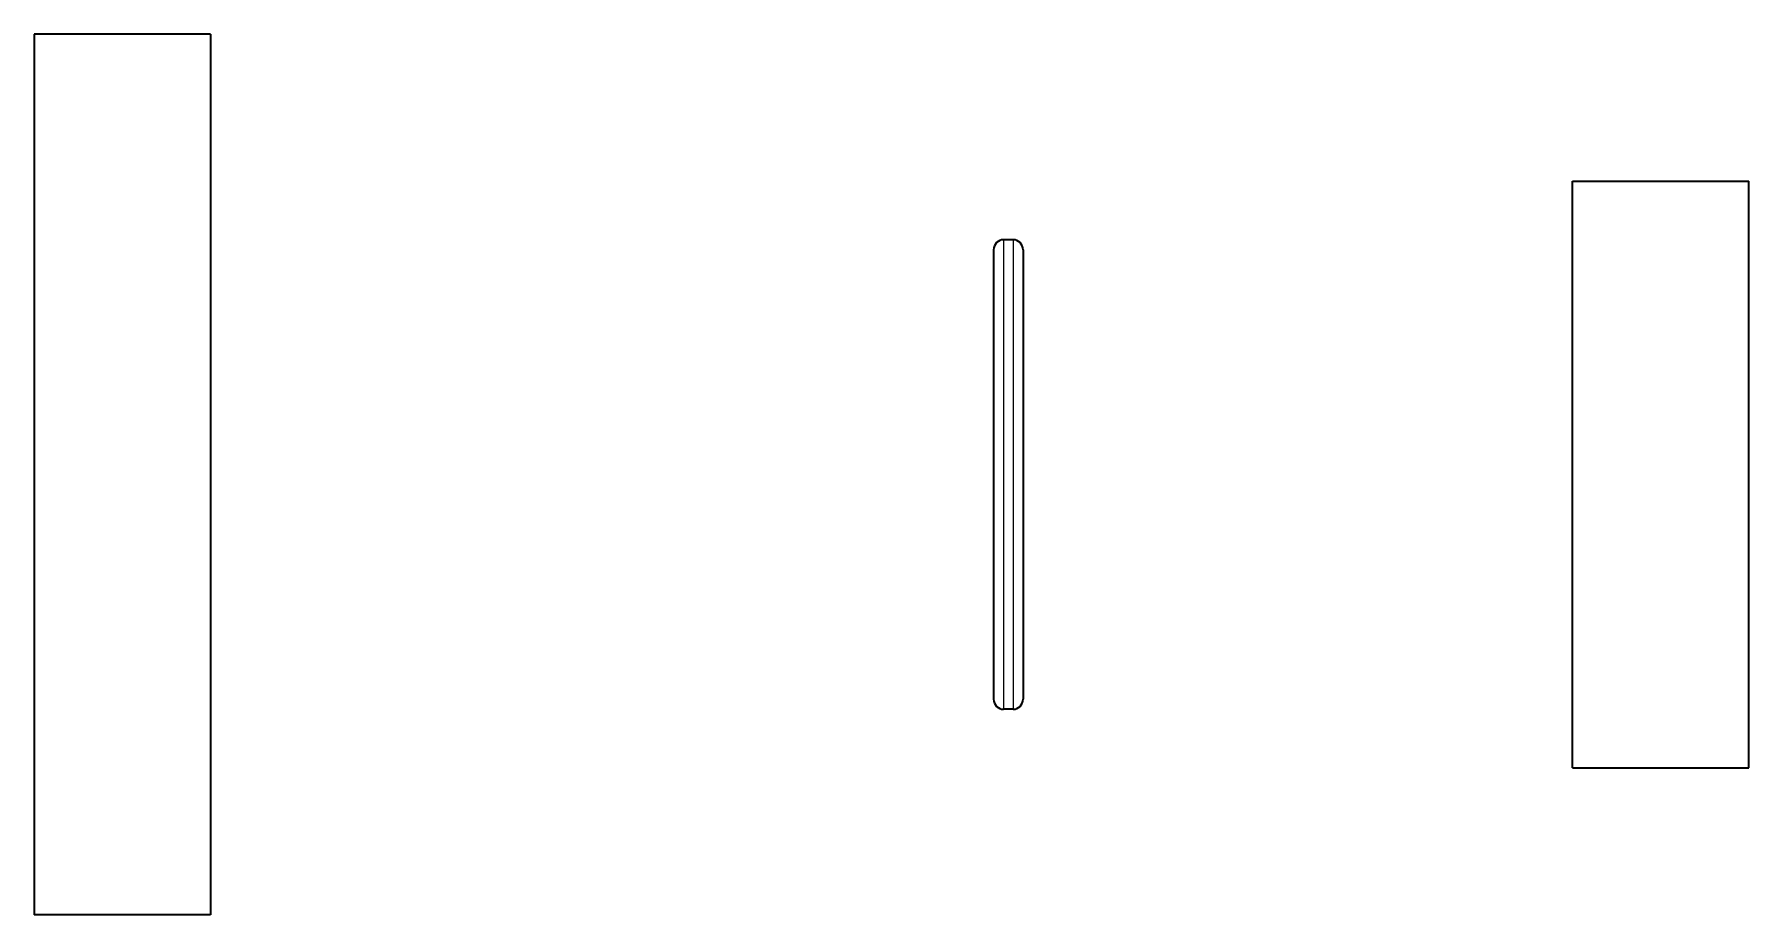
# Model space of a CAD drawing. Extents: x 276 to 976, y 40 to 757.
# Drawn here: x 308.26 to 337.46, y 378.94 to 393.94 of the extents above; entities that cross this region are included whole.
import ezdxf

# ---------------------------------------------------------------- set-up
doc = ezdxf.new("R2010")
doc.units = 0

msp = doc.modelspace()

# ---------------------------------------------------------------- linework, layer by layer
at = {"color": 7, "lineweight": 35, "ltscale": 0.1875}
for p, q in [((308.255, 393.937), (308.255, 386.437)), ((311.255, 393.937), (311.255, 386.437)), ((308.255, 386.437), (308.255, 378.937)), ((311.255, 386.437), (311.255, 378.937))]:
    msp.add_line(p, q, dxfattribs=at)
at = {"color": 7, "lineweight": 35, "ltscale": 0.075}
for p, q in [((311.255, 393.937), (308.255, 393.937)), ((334.459, 391.437), (337.459, 391.437)), ((334.459, 381.437), (337.459, 381.437)), ((311.255, 378.937), (308.255, 378.937))]:
    msp.add_line(p, q, dxfattribs=at)
at = {"color": 7, "lineweight": 35, "ltscale": 0.125}
for p, q in [((334.459, 386.437), (334.459, 391.437)), ((337.459, 386.437), (337.459, 391.437)), ((334.459, 381.437), (334.459, 386.437)), ((337.459, 381.437), (337.459, 386.437))]:
    msp.add_line(p, q, dxfattribs=at)
at = {"color": 7, "lineweight": 35, "ltscale": 0.09575}
for p, q in [((324.597, 390.267), (324.597, 386.437)), ((325.097, 390.267), (325.097, 386.437)), ((324.597, 386.437), (324.597, 382.607)), ((325.097, 386.437), (325.097, 382.607))]:
    msp.add_line(p, q, dxfattribs=at)
at = {"color": 7, "lineweight": 13, "ltscale": 0.1}
for p, q in [((324.767, 390.437), (324.767, 386.437)), ((324.927, 390.437), (324.927, 386.437)), ((324.767, 386.437), (324.767, 382.437)), ((324.927, 386.437), (324.927, 382.437))]:
    msp.add_line(p, q, dxfattribs=at)
at = {"color": 7, "lineweight": 35, "ltscale": 0.004}
for p, q in [((324.927, 390.437), (324.767, 390.437)), ((324.927, 382.437), (324.767, 382.437))]:
    msp.add_line(p, q, dxfattribs=at)
at = {"color": 7, "lineweight": 35}
for centre, start, end in [((324.767, 390.267), 90.0336, 179.9664), ((324.927, 390.267), 0.0336, 89.9664), ((324.767, 382.607), 180.0336, 269.9664), ((324.927, 382.607), 270.0336, 359.9664)]:
    msp.add_arc(centre, 0.17, start, end, dxfattribs=at)

doc.saveas('drawing.dxf')
